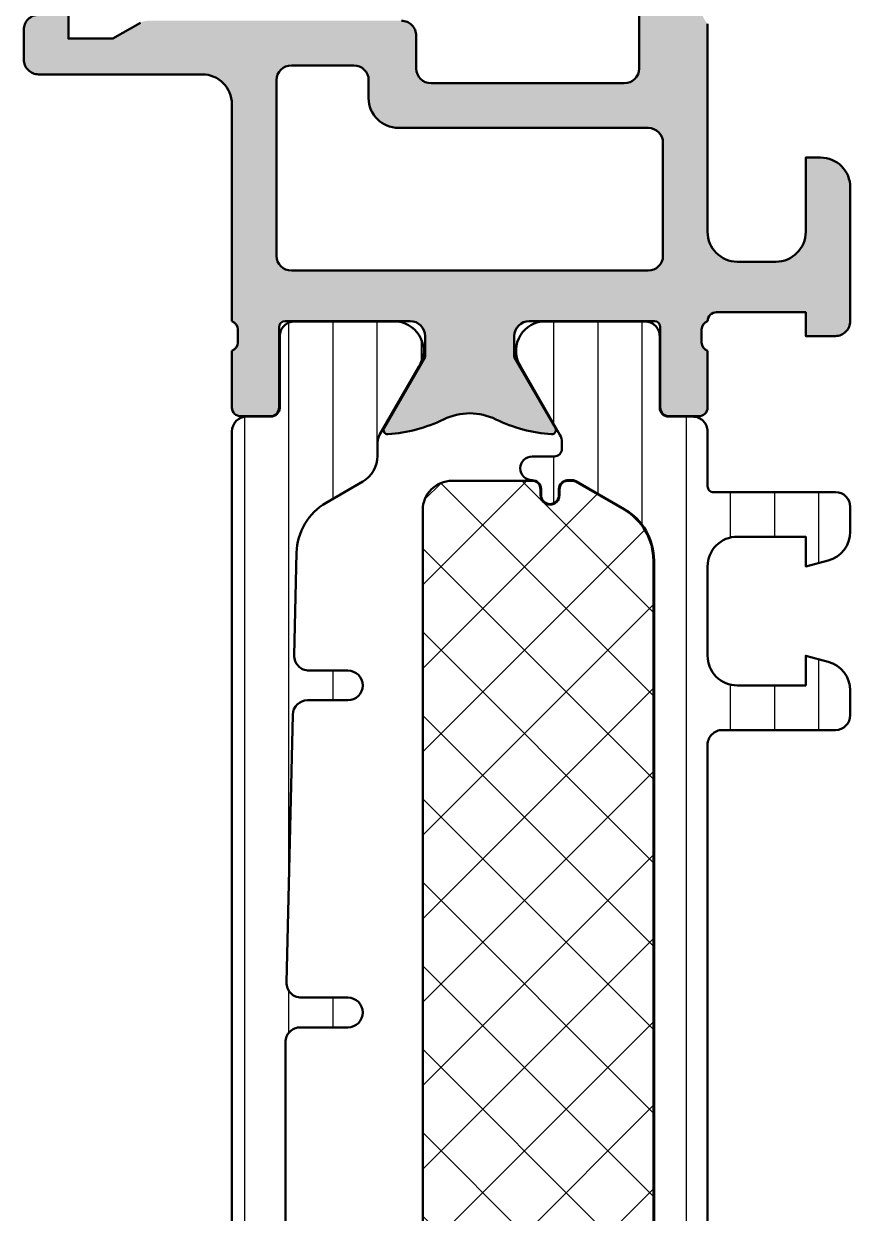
# Model space of a CAD drawing. Extents: x 0 to 58, y 0 to 160.
# Drawn here: x 0 to 28, y 40 to 80 of the extents above; entities that cross this region are included whole.
import ezdxf

# ---------------------------------------------------------------- set-up
doc = ezdxf.new("R2010")
doc.units = 0
for name, color, linetype, lineweight in [('0S-Alu contour', 7, 'Continuous', 50), ('0S-Alu hatch', 252, 'Continuous', 25), ('0S-Plastic contour', 254, 'Continuous', 50), ('0S-Plastic hatch', 253, 'Continuous', 25), ('0S-PT contour', 91, 'Continuous', 50), ('0S-PT hatch', 103, 'Continuous', 25)]:
    doc.layers.add(name, color=color, linetype=linetype, lineweight=lineweight)
pattern_1 = [(90, (0, 0), (-1.4859, 0), [])]

# ---------------------------------------------------------------- blocks, each defined once
blk = doc.blocks.new('503230__B53E437F_F34F_4B0B_8D44_5168254C0D42_')
at = {"layer": '0S-Alu hatch'}
h = blk.add_hatch(color=256, dxfattribs=at)
edge = h.paths.add_edge_path()
edge.add_line((27.99997947086592, 90.00002052955546), (27.99997947086592, 86.60002052955547))
edge.add_line((27.99997947086592, 86.60002052955547), (26.89997947086593, 85.50002052955546))
edge.add_line((26.89997947086593, 85.50002052955546), (26.29997947086593, 85.50002052955546))
edge.add_line((26.29997947086593, 85.50002052955546), (26.29997947086593, 87.00002052955547))
edge.add_arc((25.29997947086594, 87.00002052955547), 1, 0, 90)
edge.add_line((25.29997947086594, 88.00002052955546), (23.99997947086593, 88.00002052955546))
edge.add_arc((23.99997947086593, 87.00002052955547), 1, 90, 180)
edge.add_line((22.99997947086592, 87.00002052955547), (22.99997947086592, 81.00002052955546))
edge.add_arc((23.52497947086593, 80.50002052955546), 0.7250000000000015, 136.3971810272967, 223.6028189727035)
edge.add_line((22.99997947086593, 80.00002052955546), (22.99997947086592, 73.00002052955546))
edge.add_arc((23.99997947086593, 73.00002052955546), 1, 180, 270)
edge.add_line((23.99997947086593, 72.00002052955546), (25.29997947086594, 72.00002052955546))
edge.add_arc((25.29997947086592, 73.00002052955546), 1, 270.0000000000008, 360)
edge.add_line((26.29997947086592, 73.00002052955546), (26.29997947086593, 75.50002052955546))
edge.add_line((26.29997947086593, 75.50002052955546), (26.79997947086592, 75.50002052955546))
edge.add_ellipse((26.79997947086594, 74.50002052955546), major_axis=(-1, 0), ratio=1, start_angle=180, end_angle=270.00000000000125, ccw=False)
edge.add_line((27.79997947086594, 74.50002052955546), (27.79997947086594, 70.00002052955546))
edge.add_ellipse((27.29997947086594, 70.00002052955546), major_axis=(-0.4999999999999965, 0), ratio=1, start_angle=89.9999999999996, end_angle=180, ccw=False)
edge.add_line((27.29997947086594, 69.50002052955546), (26.29997947086593, 69.50002052955546))
edge.add_line((26.29997947086593, 69.50002052955546), (26.29997947086593, 70.30002052955545))
edge.add_line((26.29997947086593, 70.30002052955545), (23.29997947086594, 70.30002052955545))
edge.add_arc((23.29997947086594, 70.00002052955546), 0.2999999999999971, 90, 180)
edge.add_arc((23.09997947086593, 69.71717781708082), 0.3000000000000023, 109.4712206344897, 180)
edge.add_line((22.79997947086593, 69.71717781708082), (22.79997947086593, 69.28286324203007))
edge.add_arc((23.09997947086593, 69.28286324203007), 0.2999999999999971, 180, 250.5287793655078)
edge.add_line((22.99997947086592, 69.00002052955546), (22.99997947086592, 67.1000205295555))
edge.add_ellipse((22.69997947086588, 67.1000205295555), major_axis=(-0.3000000000000469, 0), ratio=1, start_angle=90.00000000000142, end_angle=180, ccw=False)
edge.add_line((22.69997947086588, 66.80002052955545), (21.70997947086597, 66.80002052955545))
edge.add_ellipse((21.70997947086599, 67.1000205295555), major_axis=(-0.3000000000000398, 0), ratio=1, start_angle=0, end_angle=89.9999999999979, ccw=False)
edge.add_line((21.40997947086594, 67.1000205295555), (21.40997947086594, 69.80002052955545))
edge.add_arc((21.20997947086593, 69.80002052955545), 0.2000000000000028, 0, 90)
edge.add_line((21.20997947086593, 70.00002052955546), (16.99997947086592, 70.00002052955546))
edge.add_arc((16.99997947086592, 69.50002052955546), 0.5, 90, 180)
edge.add_line((16.49997947086592, 69.50002052955546), (16.49997947086592, 68.80002052955545))
edge.add_line((16.49997947086592, 68.80002052955545), (17.8814749284883, 66.4072002065279))
edge.add_ellipse((17.76185968621764, 66.33814031420376), major_axis=(-0.1381197846483005, 0), ratio=1, start_angle=86.34845086325618, end_angle=209.999999999999, ccw=False)
edge.add_ellipse((18.07150515925619, 71.19015009464064), major_axis=(-5.000000000000012, 0), ratio=1, start_angle=63.973335436396496, end_angle=86.34845086325907, ccw=False)
edge.add_arc((14.99997947086592, 64.90002052955546), 2.000000000000006, 63.97333543639573, 116.0266645636039)
edge.add_ellipse((11.92845378247578, 71.19015009463992), major_axis=(-4.999999999999291, 0), ratio=1, start_angle=93.65154913674002, end_angle=116.026664563606, ccw=False)
edge.add_ellipse((12.23809925551422, 66.33814031420376), major_axis=(-0.1381197846483071, 0), ratio=1, start_angle=-29.999999999997897, end_angle=93.65154913673803, ccw=False)
edge.add_line((12.11848401324356, 66.4072002065279), (13.49997947086592, 68.80002052955545))
edge.add_line((13.49997947086592, 68.80002052955545), (13.49997947086592, 69.50002052955546))
edge.add_arc((12.99997947086592, 69.50002052955546), 0.5000000000000018, 0, 90)
edge.add_line((12.99997947086592, 70.00002052955546), (8.78997947086593, 70.00002052955546))
edge.add_arc((8.78997947086593, 69.80002052955545), 0.2000000000000028, 90, 180)
edge.add_line((8.589979470865927, 69.80002052955545), (8.589979470865927, 67.1000205295555))
edge.add_ellipse((8.28997947086588, 67.1000205295555), major_axis=(-0.3000000000000469, 0), ratio=1, start_angle=90.00000000000142, end_angle=180, ccw=False)
edge.add_line((8.289979470865887, 66.80002052955545), (7.299979470865963, 66.80002052955545))
edge.add_ellipse((7.29997947086597, 67.1000205295555), major_axis=(-0.3000000000000398, 0), ratio=1, start_angle=0, end_angle=89.99999999999869, ccw=False)
edge.add_line((6.999979470865923, 67.1000205295555), (6.999979470865923, 69.00002052955546))
edge.add_arc((6.899979470865929, 69.28286324203007), 0.2999999999999979, 289.4712206344897, 360)
edge.add_line((7.199979470865927, 69.28286324203007), (7.199979470865926, 69.71717781708082))
edge.add_arc((6.899979470865929, 69.71717781708082), 0.2999999999999998, 0, 70.52877936550998)
edge.add_line((6.999979470865925, 70.00002052955546), (6.999979470865923, 77.30002052955545))
edge.add_arc((5.999979470865923, 77.30002052955545), 0.9999999999999991, 0, 90)
edge.add_line((5.999979470865923, 78.30002052955545), (0.4999794708659522, 78.30002052955545))
edge.add_ellipse((0.4999794708659475, 78.80002052955545), major_axis=(-0.5, 0), ratio=1, start_angle=0, end_angle=90.00000000000063, ccw=False)
edge.add_line((-2.05291340478e-05, 78.80002052955545), (-2.05291340478e-05, 79.80002052955545))
edge.add_ellipse((0.4999794708659474, 79.80002052955545), major_axis=(-0.4999999999999952, 0), ratio=1, start_angle=269.99999999999943, end_angle=360, ccw=False)
edge.add_line((0.4999794708659522, 80.30002052955545), (1.499979470865923, 80.30002052955545))
edge.add_line((1.499979470865923, 80.30002052955545), (1.499979470865923, 79.50002052955546))
edge.add_line((1.499979470865923, 79.50002052955546), (2.999979470865923, 79.50002052955546))
edge.add_line((2.999979470865923, 79.50002052955546), (3.92318455162281, 80.03303323144767))
edge.add_ellipse((4.173184551622832, 79.60002052955534), major_axis=(-0.5000000000001137, 0), ratio=1, start_angle=270.00000000000256, end_angle=299.9999999999954, ccw=False)
edge.add_line((4.17318455162281, 80.10002052955545), (12.69997947086592, 80.10002052955545))
edge.add_ellipse((12.69997947086593, 79.60002052955545), major_axis=(-0.5, 0), ratio=1, start_angle=180, end_angle=270.0000000000006, ccw=False)
edge.add_line((13.19997947086593, 79.60002052955545), (13.19997947086593, 78.50002052955546))
edge.add_arc((13.69997947086593, 78.50002052955546), 0.5, 180, 270)
edge.add_line((13.69997947086593, 78.00002052955546), (20.19997947086593, 78.00002052955546))
edge.add_arc((20.19997947086593, 78.50002052955546), 0.5, 270, 360)
edge.add_line((20.69997947086593, 78.50002052955546), (20.69997947086593, 87.20002052955546))
edge.add_arc((19.69997947086591, 87.20002052955546), 1.000000000000003, 0, 90)
edge.add_line((19.69997947086591, 88.20002052955546), (4.17318455162281, 88.20002052955546))
edge.add_ellipse((4.173184551622721, 88.70002052955518), major_axis=(-0.4999999999997158, 0), ratio=1, start_angle=59.9999999999925, end_angle=90.00000000001017, ccw=False)
edge.add_line((3.923184551622806, 88.26700782766324), (2.999979470865923, 88.80002052955545))
edge.add_line((2.999979470865923, 88.80002052955545), (1.499979470865923, 88.80002052955545))
edge.add_line((1.499979470865923, 88.80002052955545), (1.499979470865923, 88.00002052955546))
edge.add_line((1.499979470865923, 88.00002052955546), (0.499979470865938, 88.00002052955546))
edge.add_ellipse((0.4999794708659333, 88.50002052955546), major_axis=(-0.5, 0), ratio=1, start_angle=0, end_angle=90.00000000000063, ccw=False)
edge.add_line((-2.0529134062e-05, 88.50002052955546), (-2.0529134062e-05, 89.50002052955546))
edge.add_ellipse((0.4999794708659332, 89.50002052955546), major_axis=(-0.4999999999999952, 0), ratio=1, start_angle=269.99999999999943, end_angle=360, ccw=False)
edge.add_line((0.499979470865938, 90.00002052955546), (1.099979470865946, 90.00002052955546))
edge.add_arc((1.099979470865946, 90.50002052955546), 0.5, 270, 360)
edge.add_line((1.599979470865946, 90.50002052955546), (1.599979470865918, 147.8000205295554))
edge.add_arc((1.099979470865932, 147.8000205295554), 0.4999999999999965, 0, 90)
edge.add_line((1.099979470865932, 148.3000205295554), (0.4999794708659238, 148.3000205295554))
edge.add_ellipse((0.4999794708659191, 148.8000205295554), major_axis=(-0.5, 0), ratio=1, start_angle=0, end_angle=90.00000000000063, ccw=False)
edge.add_line((-2.05291340762e-05, 148.8000205295554), (-2.05291340762e-05, 149.8000205295554))
edge.add_ellipse((0.499979470865919, 149.8000205295554), major_axis=(-0.4999999999999952, 0), ratio=1, start_angle=269.99999999999943, end_angle=360, ccw=False)
edge.add_line((0.4999794708659238, 150.3000205295554), (1.499979470865923, 150.3000205295554))
edge.add_line((1.499979470865923, 150.3000205295554), (1.499979470865937, 149.5000205295554))
edge.add_line((1.499979470865937, 149.5000205295554), (2.999979470865923, 149.5000205295554))
edge.add_line((2.999979470865923, 149.5000205295554), (3.923184551622838, 150.0330332314477))
edge.add_ellipse((4.173184551622721, 149.600020529556), major_axis=(-0.4999999999994901, 0), ratio=1, start_angle=269.9999999999866, end_angle=300.00000000001825, ccw=False)
edge.add_line((4.173184551622838, 150.1000205295555), (11.99997947086592, 150.1000205295554))
edge.add_arc((11.99997947086592, 151.1000205295554), 1, 270, 360)
edge.add_line((12.99997947086592, 151.1000205295554), (12.99997947086592, 157.2000205295554))
edge.add_arc((11.99997947086592, 157.2000205295554), 1, 0, 90)
edge.add_line((11.99997947086592, 158.2000205295554), (4.173184551622824, 158.2000205295554))
edge.add_ellipse((4.17318455162292, 158.7000205295557), major_axis=(-0.5000000000003127, 0), ratio=1, start_angle=60.00000000000739, end_angle=89.99999999998897, ccw=False)
edge.add_line((3.923184551622819, 158.2670078276632), (2.999979470865923, 158.8000205295554))
edge.add_line((2.999979470865923, 158.8000205295554), (1.499979470865923, 158.8000205295554))
edge.add_line((1.499979470865923, 158.8000205295554), (1.499979470865923, 158.0000205295554))
edge.add_line((1.499979470865923, 158.0000205295554), (0.4999794708659238, 158.0000205295554))
edge.add_ellipse((0.4999794708659191, 158.5000205295554), major_axis=(-0.5, 0), ratio=1, start_angle=0, end_angle=90.00000000000063, ccw=False)
edge.add_line((-2.05291340762e-05, 158.5000205295554), (-2.05291340762e-05, 159.5000205295554))
edge.add_ellipse((0.499979470865919, 159.5000205295554), major_axis=(-0.4999999999999952, 0), ratio=1, start_angle=269.99999999999943, end_angle=360, ccw=False)
edge.add_line((0.4999794708659238, 160.0000205295554), (14.49997947086592, 160.0000205295554))
edge.add_ellipse((14.49997947086593, 159.5000205295554), major_axis=(-0.5, 0), ratio=1, start_angle=180, end_angle=270.0000000000004, ccw=False)
edge.add_line((14.99997947086592, 159.5000205295554), (14.99997947086592, 90.50002052955546))
edge.add_arc((15.49997947086592, 90.50002052955546), 0.5, 180, 270)
edge.add_line((15.49997947086592, 90.00002052955546), (27.99997947086592, 90.00002052955546))
edge = h.paths.add_edge_path()
edge.add_line((12.79997947086592, 147.0000205295554), (3.79997947086592, 147.0000205295554))
edge.add_arc((3.79997947086592, 146.5000205295554), 0.5, 90, 180)
edge.add_line((3.29997947086592, 146.5000205295554), (3.299979470865935, 90.50002052955546))
edge.add_arc((3.799979470865935, 90.50002052955546), 0.5, 180, 270)
edge.add_line((3.799979470865935, 90.00002052955546), (12.79997947086593, 90.00002052955546))
edge.add_arc((12.79997947086593, 90.50002052955546), 0.5, 270, 360)
edge.add_line((13.29997947086593, 90.50002052955546), (13.29997947086592, 146.5000205295554))
edge.add_arc((12.79997947086592, 146.5000205295554), 0.4999999999999983, 0, 90)
edge = h.paths.add_edge_path()
edge.add_ellipse((12.59997947086592, 77.50002052955546), major_axis=(-1, 0), ratio=1, start_angle=0, end_angle=90, ccw=False)
edge.add_line((11.59997947086591, 77.50002052955546), (11.59997947086591, 78.10002052955545))
edge.add_arc((11.09997947086592, 78.10002052955545), 0.5, 0, 90)
edge.add_line((11.09997947086592, 78.60002052955545), (8.999979470865924, 78.60002052955545))
edge.add_arc((8.999979470865924, 78.10002052955545), 0.5, 90, 180)
edge.add_line((8.499979470865924, 78.10002052955545), (8.499979470865924, 72.20002052955546))
edge.add_arc((8.999979470865924, 72.20002052955546), 0.5, 180, 270)
edge.add_line((8.999979470865924, 71.70002052955545), (20.99997947086592, 71.70002052955545))
edge.add_arc((20.99997947086592, 72.20002052955546), 0.5, 270, 360)
edge.add_line((21.49997947086593, 72.20002052955546), (21.49997947086593, 76.00002052955546))
edge.add_arc((20.99997947086592, 76.00002052955546), 0.4999999999999965, 0, 90)
edge.add_line((20.99997947086592, 76.50002052955546), (12.59997947086592, 76.50002052955546))
at = {"layer": '0S-Alu contour', "color": 7}
for points in [[(20.69997947086593, 78.50002052955546), (20.69997947086593, 87.20002052955546)], [(0.4999794708659522, 80.30002052955545), (1.499979470865923, 80.30002052955545), (1.499979470865923, 79.50002052955546), (2.999979470865923, 79.50002052955546), (3.92318455162281, 80.03303323144767)], [(-2.05291340478e-05, 78.80002052955545), (-2.05291340478e-05, 79.80002052955545)], [(22.99997947086593, 80.00002052955546), (22.99997947086592, 73.00002052955546)], [(13.19997947086593, 79.60002052955545), (13.19997947086593, 78.50002052955546)], [(11.09997947086592, 78.60002052955545), (8.999979470865924, 78.60002052955545)], [(5.999979470865923, 78.30002052955545), (0.4999794708659522, 78.30002052955545)], [(8.499979470865924, 78.10002052955545), (8.499979470865924, 72.20002052955546)], [(11.59997947086591, 77.50002052955546), (11.59997947086591, 78.10002052955545)], [(13.69997947086593, 78.00002052955546), (20.19997947086593, 78.00002052955546)], [(6.999979470865925, 70.00002052955546), (6.999979470865923, 77.30002052955545)], [(20.99997947086592, 76.50002052955546), (12.59997947086592, 76.50002052955546)], [(21.49997947086593, 72.20002052955546), (21.49997947086593, 76.00002052955546)], [(26.29997947086592, 73.00002052955546), (26.29997947086593, 75.50002052955546), (26.79997947086592, 75.50002052955546)], [(27.79997947086594, 74.50002052955546), (27.79997947086594, 70.00002052955546)], [(8.999979470865924, 71.70002052955545), (20.99997947086592, 71.70002052955545)], [(23.99997947086593, 72.00002052955546), (25.29997947086594, 72.00002052955546)], [(27.29997947086594, 69.50002052955546), (26.29997947086593, 69.50002052955546), (26.29997947086593, 70.30002052955545), (23.29997947086594, 70.30002052955545)], [(7.199979470865927, 69.28286324203007), (7.199979470865926, 69.71717781708082)], [(8.589979470865927, 69.80002052955545), (8.589979470865927, 67.1000205295555)], [(12.99997947086592, 70.00002052955546), (8.78997947086593, 70.00002052955546)], [(21.20997947086593, 70.00002052955546), (16.99997947086592, 70.00002052955546)], [(21.40997947086594, 67.1000205295555), (21.40997947086594, 69.80002052955545)], [(22.79997947086593, 69.71717781708082), (22.79997947086593, 69.28286324203007)], [(12.11848401324356, 66.4072002065279), (13.49997947086592, 68.80002052955545), (13.49997947086592, 69.50002052955546)], [(16.49997947086592, 69.50002052955546), (16.49997947086592, 68.80002052955545), (17.8814749284883, 66.4072002065279)], [(6.999979470865923, 67.1000205295555), (6.999979470865923, 69.00002052955546)], [(22.99997947086592, 69.00002052955546), (22.99997947086592, 67.1000205295555)], [(8.289979470865887, 66.80002052955545), (7.299979470865963, 66.80002052955545)], [(22.69997947086588, 66.80002052955545), (21.70997947086597, 66.80002052955545)]]:
    blk.add_lwpolyline(points, dxfattribs=at)
at = {"layer": '0S-Alu contour', "color": 7, "extrusion": (0, 0, -1)}
for centre, radius, start, end in [((-0.4999794708659474, 79.80002052955545), 0.4999999999999952, 0, 90.00000000000055), ((-12.69997947086593, 79.60002052955545), 0.5, 89.99999999999939, 180), ((-0.4999794708659475, 78.80002052955545), 0.5, 269.9999999999994, 0), ((-12.59997947086592, 77.50002052955546), 1, 270, 0), ((-26.79997947086594, 74.50002052955546), 1, 89.99999999999876, 180), ((-27.29997947086594, 70.00002052955546), 0.4999999999999965, 180, 270.0000000000004), ((-7.29997947086597, 67.1000205295555), 0.3000000000000398, 270.0000000000013, 0), ((-8.28997947086588, 67.1000205295555), 0.3000000000000469, 180, 269.9999999999986), ((-21.70997947086599, 67.1000205295555), 0.3000000000000398, 270.0000000000021, 0), ((-22.69997947086588, 67.1000205295555), 0.3000000000000469, 180, 269.9999999999986), ((-12.23809925551422, 66.33814031420376), 0.1381197846483071, 266.348450863262, 29.99999999999788), ((-11.92845378247578, 71.19015009463992), 4.999999999999291, 243.973335436394, 266.34845086326), ((-18.07150515925619, 71.19015009464064), 5.000000000000013, 273.6515491367409, 296.0266645636035), ((-17.76185968621764, 66.33814031420376), 0.1381197846483005, 150.000000000001, 273.6515491367439)]:
    blk.add_arc(centre, radius, start, end, dxfattribs=at)
at = {"layer": '0S-Alu contour', "color": 7}
for centre, radius, start, end in [((8.999979470865924, 78.10002052955545), 0.5, 90, 180), ((11.09997947086592, 78.10002052955545), 0.5, 0, 90), ((13.69997947086593, 78.50002052955546), 0.5, 180, 270), ((20.19997947086593, 78.50002052955546), 0.5, 270, 0), ((5.999979470865923, 77.30002052955545), 0.9999999999999991, 0, 90), ((20.99997947086592, 76.00002052955546), 0.4999999999999965, 0, 90), ((23.99997947086593, 73.00002052955546), 1, 180, 270), ((25.29997947086592, 73.00002052955546), 1, 270.0000000000008, 0), ((8.999979470865924, 72.20002052955546), 0.5, 180, 270), ((20.99997947086592, 72.20002052955546), 0.5, 270, 0), ((23.29997947086594, 70.00002052955546), 0.2999999999999971, 90, 180), ((6.899979470865929, 69.71717781708082), 0.2999999999999998, 0, 70.52877936550998), ((8.78997947086593, 69.80002052955545), 0.2000000000000028, 90, 180), ((12.99997947086592, 69.50002052955546), 0.5000000000000018, 0, 90), ((16.99997947086592, 69.50002052955546), 0.5, 90, 180), ((21.20997947086593, 69.80002052955545), 0.2000000000000028, 0, 90), ((23.09997947086593, 69.71717781708082), 0.3000000000000023, 109.4712206344897, 180), ((6.899979470865929, 69.28286324203007), 0.2999999999999979, 289.4712206344897, 0), ((23.09997947086593, 69.28286324203007), 0.2999999999999971, 180, 250.5287793655078), ((14.99997947086592, 64.90002052955546), 2.000000000000006, 63.97333543639573, 116.0266645636039)]:
    blk.add_arc(centre, radius, start, end, dxfattribs=at)
blk = doc.blocks.new('284595__7A6090FF_B09E_4C7A_8422_AE12D09BA185___42A799BC_6C00_419E_A1AF_54763D7455F8_')
at = {"layer": '0S-Plastic hatch'}
h = blk.add_hatch(dxfattribs=at)
h.set_pattern_fill('ANSI31', color=256, scale=0.4680000000000001, angle=45, style=0)
h.set_pattern_definition(pattern_1)
edge = h.paths.add_edge_path()
edge.add_arc((26.79997275390633, 57.58074922384332), 0.9999999999999857, 0, 75.00000000000031)
edge.add_line((27.05879179900885, 58.54667505013238), (26.29997275390632, 58.75000000046891))
edge.add_line((26.29997275390632, 58.75000000046891), (26.29997275390632, 57.7500000004689))
edge.add_line((26.29997275390632, 57.7500000004689), (23.99997275390635, 57.7500000004689))
edge.add_ellipse((23.9999727539063, 58.75000000046888), major_axis=(-0.9999999999999786, 0), ratio=1, start_angle=0, end_angle=90.00000000000279, ccw=False)
edge.add_line((22.99997275390632, 58.7500000004689), (22.99997275390632, 61.75000000046896))
edge.add_ellipse((23.99997275390634, 61.75000000046892), major_axis=(-1.000000000000017, 0), ratio=1, start_angle=269.9999999999986, end_angle=360, ccw=False)
edge.add_line((23.99997275390636, 62.75000000046893), (26.29997275390632, 62.75000000046886))
edge.add_line((26.29997275390632, 62.75000000046886), (26.29997275390632, 61.75000000046892))
edge.add_line((26.29997275390632, 61.75000000046892), (27.05879179900887, 61.95332495080556))
edge.add_arc((26.7999727539064, 62.91925077709455), 0.9999999999999161, 284.9999999999982, 360)
edge.add_line((27.79997275390632, 62.91925077709455), (27.79997275390632, 63.75000000046893))
edge.add_arc((27.29997275390633, 63.75000000046894), 0.4999999999999858, 0, 89.99999999999837)
edge.add_line((27.29997275390635, 64.25000000046892), (23.19997275390634, 64.25000000046887))
edge.add_ellipse((23.19997275390632, 64.45000000046888), major_axis=(-0.2000000000000028, 0), ratio=1, start_angle=0, end_angle=90.00000000000409, ccw=False)
edge.add_line((22.99997275390632, 64.45000000046888), (22.99997275390632, 66.2900056793784))
edge.add_arc((22.49997543280862, 66.2900056793784), 0.4999973210976947, 0, 90.00030698202455)
edge.add_line((22.49997275389944, 66.79000300046891), (21.68964142056609, 66.79000300046891))
edge.add_ellipse((21.68964142056609, 67.09000300046893), major_axis=(-0.3000000000000114, 0), ratio=1, start_angle=0, end_angle=90, ccw=False)
edge.add_line((21.38964142056608, 67.09000300046891), (21.38997337096311, 69.49000138340517))
edge.add_arc((20.88997739352448, 69.49000402303028), 0.4999959774455975, 359.9996975182267, 450.0003024811834)
edge.add_line((20.88997475389942, 69.99000000046891), (17.41343325579993, 69.99000000046891))
edge.add_arc((17.55574390479128, 69.00018192574606), 0.9999960709244742, 98.18160805189984, 212.7270160998403)
edge.add_line((16.71449125579994, 68.45954700046892), (18.03300810511109, 66.17580851379662))
edge.add_ellipse((17.59999538838066, 65.92580853949708), major_axis=(-0.500000000000043, 0), ratio=1, start_angle=179.994256176766, end_angle=209.9999965993399, ccw=False)
edge.add_line((18.09999538586825, 65.92575841518364), (18.0999727538969, 65.70000000048645))
edge.add_ellipse((17.84997275387942, 65.70000000048641), major_axis=(-0.2500000000174865, 0), ratio=1, start_angle=89.9999999999983, end_angle=180, ccw=False)
edge.add_line((17.84997275387941, 65.45000000046893), (17.09956611451532, 65.4500000004689))
edge.add_arc((17.09956611451532, 65.05074092735212), 0.3992590731167667, 90, 270)
edge.add_ellipse((17.09956611451536, 64.35000000046881), major_axis=(-0.3014818537665604, 0), ratio=1, start_angle=180, end_angle=270.000000000006, ccw=False)
edge.add_line((17.40104796828191, 64.35000000046881), (17.4010479682819, 64.14942920518266))
edge.add_arc((17.70047717299566, 64.14942920518268), 0.2994292047137605, 180, 360)
edge.add_line((17.99990637770942, 64.14942920518268), (17.99990637770943, 64.35000000046898))
edge.add_ellipse((18.2999063777094, 64.35000000046894), major_axis=(-0.2999999999999687, 0), ratio=1, start_angle=273.39363927145564, end_angle=360, ccw=False)
edge.add_line((18.28214771182097, 64.6494739221814), (18.46498556336675, 64.64947392218144))
edge.add_ellipse((18.46498556336687, 64.44947392218134), major_axis=(-0.2000000000001023, 0), ratio=1, start_angle=240.0000000000378, end_angle=270.00000000003257, ccw=False)
edge.add_line((18.5649855633668, 64.62267900293838), (20.19997275390635, 63.67871870835865))
edge.add_ellipse((19.19997275390644, 61.94666790078987), major_axis=(-1.999999999999867, 0), ratio=1, start_angle=180, end_angle=240.0000000000008, ccw=False)
edge.add_line((21.19997275390631, 61.94666790078986), (21.19997275390632, 20.55333210010077))
edge.add_ellipse((19.19997275390636, 20.55333210010079), major_axis=(-1.99999999999996, 0), ratio=1, start_angle=119.99999999999909, end_angle=180, ccw=False)
edge.add_line((20.19997275390631, 18.82128129253192), (18.5649855633668, 17.87732099795241))
edge.add_ellipse((18.4649855633666, 18.05052607870916), major_axis=(-0.1999999999999811, 0), ratio=1, start_angle=90.00000000007219, end_angle=120.0000000000706, ccw=False)
edge.add_line((18.46498556336685, 17.85052607870918), (18.28214771182095, 17.85052607870924))
edge.add_ellipse((18.29990637770938, 18.15000000042169), major_axis=(-0.2999999999999503, 0), ratio=1, start_angle=0, end_angle=86.60636072854493, ccw=False)
edge.add_line((17.99990637770943, 18.15000000042169), (17.99990637770943, 18.35057079570794))
edge.add_arc((17.70047717299567, 18.35057079570794), 0.2994292047137605, 0, 180)
edge.add_line((17.40104796828191, 18.35057079570794), (17.40104796828191, 18.15000000042168))
edge.add_ellipse((17.0995661145154, 18.15000000042178), major_axis=(-0.3014818537665178, 0), ratio=1, start_angle=89.99999999998658, end_angle=180, ccw=False)
edge.add_arc((17.09956611451532, 17.44925907353849), 0.3992590731167524, 90, 270)
edge.add_line((17.09956611451532, 17.05000000042174), (17.84997275387945, 17.05000000042171))
edge.add_ellipse((17.84997275387943, 16.80000000040423), major_axis=(-0.2500000000174758, 0), ratio=1, start_angle=180, end_angle=269.9999999999951, ccw=False)
edge.add_line((18.0999727538969, 16.80000000040423), (18.09999538586827, 16.57424158570735))
edge.add_ellipse((17.5999953883807, 16.57419146139356), major_axis=(-0.5000000000000103, 0), ratio=1, start_angle=150.0000034006529, end_angle=180.0057438232342, ccw=False)
edge.add_line((18.03300810511108, 16.32419148709398), (16.71449125579994, 14.0404530004217))
edge.add_arc((17.55574390479128, 13.49981807514456), 0.9999960709244718, 147.2729839001593, 261.8183919481001)
edge.add_line((17.41343325579993, 12.51000000042171), (20.88997475389942, 12.51000000042171))
edge.add_arc((20.88997739352449, 13.00999597786033), 0.4999959774455886, 269.9996975188149, 360.0003024817733)
edge.add_line((21.38997337096311, 13.00999861749053), (21.38964142056608, 15.4099970004217))
edge.add_ellipse((21.68964142056609, 15.40999700042169), major_axis=(-0.3000000000000114, 0), ratio=1, start_angle=270, end_angle=360, ccw=False)
edge.add_line((21.68964142056609, 15.70999700042171), (22.49997275389944, 15.70999700042171))
edge.add_arc((22.49997543280864, 16.20999432151222), 0.4999973210976877, 269.9996930179738, 360)
edge.add_line((22.99997275390633, 16.20999432151222), (22.99997275390632, 18.05000000042165))
edge.add_ellipse((23.19997275390635, 18.05000000042171), major_axis=(-0.2000000000000277, 0), ratio=1, start_angle=270.0000000000112, end_angle=360, ccw=False)
edge.add_line((23.19997275390631, 18.25000000042173), (27.29997275390633, 18.25000000042167))
edge.add_arc((27.29997275390633, 18.75000000042166), 0.4999999999999929, 270, 360)
edge.add_line((27.79997275390633, 18.75000000042166), (27.79997275390632, 19.58074922379604))
edge.add_arc((26.79997275390633, 19.58074922379605), 0.9999999999999857, 0, 74.99999999999942)
edge.add_line((27.05879179900886, 20.5466750500851), (26.29997275390632, 20.75000000042173))
edge.add_line((26.29997275390632, 20.75000000042173), (26.29997275390632, 19.75000000042173))
edge.add_line((26.29997275390632, 19.75000000042173), (23.99997275390632, 19.75000000042173))
edge.add_ellipse((23.99997275390632, 20.75000000042173), major_axis=(-1, 0), ratio=1, start_angle=0, end_angle=90.00000000000023, ccw=False)
edge.add_line((22.99997275390632, 20.75000000042173), (22.99997275390632, 23.75000000042179))
edge.add_ellipse((23.99997275390626, 23.75000000042174), major_axis=(-0.999999999999943, 0), ratio=1, start_angle=269.99999999999756, end_angle=360, ccw=False)
edge.add_line((23.99997275390631, 24.75000000042168), (26.29997275390632, 24.7500000004217))
edge.add_line((26.29997275390632, 24.7500000004217), (26.29997275390632, 23.75000000042179))
edge.add_line((26.29997275390632, 23.75000000042179), (27.05879179900878, 23.95332495075827))
edge.add_arc((26.79997275390622, 24.91925077704743), 1.000000000000102, 285.0000000000005, 360)
edge.add_line((27.79997275390632, 24.91925077704743), (27.79997275390632, 25.75000000042176))
edge.add_arc((27.29997275390635, 25.75000000042176), 0.4999999999999716, 0, 89.99999999999837)
edge.add_line((27.29997275390636, 26.25000000042173), (23.49997275390632, 26.25000000042173))
edge.add_ellipse((23.4999727539063, 26.75000000042171), major_axis=(-0.4999999999999787, 0), ratio=1, start_angle=0, end_angle=90.00000000000239, ccw=False)
edge.add_line((22.99997275390632, 26.75000000042171), (22.99997275390632, 55.75000000046887))
edge.add_ellipse((23.49997275390632, 55.75000000046891), major_axis=(-0.4999999999999965, 0), ratio=1, start_angle=269.9999999999996, end_angle=360, ccw=False)
edge.add_line((23.49997275390632, 56.2500000004689), (27.29997275390639, 56.25000000046891))
edge.add_arc((27.29997275390636, 56.75000000046886), 0.4999999999999574, 270.0000000000033, 360)
edge.add_line((27.79997275390632, 56.75000000046886), (27.79997275390632, 57.58074922384332))
at = {"layer": '0S-Plastic contour', "color": 7}
for points in [[(20.88997475389942, 69.99000000046891), (17.41343325579993, 69.99000000046891)], [(21.38964142056608, 67.09000300046891), (21.38997337096311, 69.49000138340517)], [(16.71449125579994, 68.45954700046892), (18.03300810511109, 66.17580851379662)], [(22.49997275389944, 66.79000300046891), (21.68964142056609, 66.79000300046891)], [(22.99997275390632, 64.45000000046888), (22.99997275390632, 66.2900056793784)], [(18.09999538586825, 65.92575841518364), (18.0999727538969, 65.70000000048645)], [(17.84997275387941, 65.45000000046893), (17.09956611451532, 65.4500000004689)], [(18.28214771182097, 64.6494739221814), (18.46498556336675, 64.64947392218144)], [(18.5649855633668, 64.62267900293838), (20.19997275390635, 63.67871870835865)], [(17.40104796828191, 64.35000000046881), (17.4010479682819, 64.14942920518266)], [(17.99990637770942, 64.14942920518268), (17.99990637770943, 64.35000000046898)], [(27.29997275390635, 64.25000000046892), (23.19997275390634, 64.25000000046887)], [(27.79997275390632, 62.91925077709455), (27.79997275390632, 63.75000000046893)], [(23.99997275390636, 62.75000000046893), (26.29997275390632, 62.75000000046886), (26.29997275390632, 61.75000000046892), (27.05879179900887, 61.95332495080556)], [(21.19997275390631, 61.94666790078986), (21.19997275390632, 20.55333210010077)], [(22.99997275390632, 58.7500000004689), (22.99997275390632, 61.75000000046896)], [(27.05879179900885, 58.54667505013238), (26.29997275390632, 58.75000000046891), (26.29997275390632, 57.7500000004689), (23.99997275390635, 57.7500000004689)], [(27.79997275390632, 56.75000000046886), (27.79997275390632, 57.58074922384332)], [(23.49997275390632, 56.2500000004689), (27.29997275390639, 56.25000000046891)], [(22.99997275390632, 26.75000000042171), (22.99997275390632, 55.75000000046887)], [(27.29997275390636, 26.25000000042173), (23.49997275390632, 26.25000000042173)], [(27.79997275390632, 24.91925077704743), (27.79997275390632, 25.75000000042176)], [(23.99997275390631, 24.75000000042168), (26.29997275390632, 24.7500000004217), (26.29997275390632, 23.75000000042179), (27.05879179900878, 23.95332495075827)], [(22.99997275390632, 20.75000000042173), (22.99997275390632, 23.75000000042179)], [(27.05879179900886, 20.5466750500851), (26.29997275390632, 20.75000000042173), (26.29997275390632, 19.75000000042173), (23.99997275390632, 19.75000000042173)], [(27.79997275390633, 18.75000000042166), (27.79997275390632, 19.58074922379604)], [(20.19997275390631, 18.82128129253192), (18.5649855633668, 17.87732099795241)], [(17.40104796828191, 18.35057079570794), (17.40104796828191, 18.15000000042168)], [(17.99990637770943, 18.15000000042169), (17.99990637770943, 18.35057079570794)], [(22.99997275390633, 16.20999432151222), (22.99997275390632, 18.05000000042165)], [(23.19997275390631, 18.25000000042173), (27.29997275390633, 18.25000000042167)], [(18.46498556336685, 17.85052607870918), (18.28214771182095, 17.85052607870924)], [(17.09956611451532, 17.05000000042174), (17.84997275387945, 17.05000000042171)], [(18.0999727538969, 16.80000000040423), (18.09999538586827, 16.57424158570735)], [(18.03300810511108, 16.32419148709398), (16.71449125579994, 14.0404530004217)], [(21.68964142056609, 15.70999700042171), (22.49997275389944, 15.70999700042171)], [(21.38997337096311, 13.00999861749053), (21.38964142056608, 15.4099970004217)], [(17.41343325579993, 12.51000000042171), (20.88997475389942, 12.51000000042171)]]:
    blk.add_lwpolyline(points, dxfattribs=at)
for centre, radius, start, end in [((17.55574390479128, 69.00018192574606), 0.9999960709244742, 98.18160805189984, 212.7270160998403), ((20.88997739352448, 69.49000402303028), 0.4999959774455975, 359.9996975182267, 90.00030248118344), ((22.49997543280862, 66.2900056793784), 0.4999973210976947, 0, 90.00030698202455), ((17.09956611451532, 65.05074092735212), 0.3992590731167667, 90, 270), ((17.70047717299566, 64.14942920518268), 0.2994292047137605, 180, 0), ((27.29997275390633, 63.75000000046894), 0.4999999999999858, 0, 89.99999999999837), ((26.7999727539064, 62.91925077709455), 0.9999999999999161, 284.9999999999982, 0), ((26.79997275390633, 57.58074922384332), 0.9999999999999857, 0, 75.00000000000031), ((27.29997275390636, 56.75000000046886), 0.4999999999999574, 270.0000000000033, 0), ((27.29997275390635, 25.75000000042176), 0.4999999999999716, 0, 89.99999999999837), ((26.79997275390622, 24.91925077704743), 1.000000000000102, 285.0000000000005, 0), ((26.79997275390633, 19.58074922379605), 0.9999999999999857, 0, 74.99999999999942), ((17.70047717299567, 18.35057079570794), 0.2994292047137605, 0, 180), ((27.29997275390633, 18.75000000042166), 0.4999999999999929, 270, 0), ((17.09956611451532, 17.44925907353849), 0.3992590731167524, 90, 270), ((22.49997543280864, 16.20999432151222), 0.4999973210976877, 269.9996930179738, 0), ((17.55574390479128, 13.49981807514456), 0.9999960709244718, 147.2729839001593, 261.8183919481001), ((20.88997739352449, 13.00999597786033), 0.4999959774455886, 269.9996975188149, 0.0003024817733149)]:
    blk.add_arc(centre, radius, start, end, dxfattribs=at)
at = {"layer": '0S-Plastic contour', "color": 7, "extrusion": (0, 0, -1)}
for centre, radius, start, end in [((-21.68964142056609, 67.09000300046893), 0.3000000000000114, 270, 0), ((-17.59999538838066, 65.92580853949708), 0.500000000000043, 150.0000034006601, 180.0057438232341), ((-17.84997275387942, 65.70000000048641), 0.2500000000174865, 180, 270.0000000000017), ((-17.09956611451536, 64.35000000046881), 0.3014818537665604, 89.99999999999395, 180), ((-18.2999063777094, 64.35000000046894), 0.2999999999999687, 0, 86.60636072854435), ((-18.46498556336687, 64.44947392218134), 0.2000000000001023, 89.99999999996743, 119.9999999999622), ((-23.19997275390632, 64.45000000046888), 0.2000000000000028, 269.9999999999959, 0), ((-19.19997275390644, 61.94666790078987), 1.999999999999867, 119.9999999999992, 180), ((-23.99997275390634, 61.75000000046892), 1.000000000000017, 0, 90.00000000000142), ((-23.9999727539063, 58.75000000046888), 0.9999999999999786, 269.9999999999972, 0), ((-23.49997275390632, 55.75000000046891), 0.4999999999999965, 0, 90.0000000000004), ((-23.4999727539063, 26.75000000042171), 0.4999999999999787, 269.9999999999976, 0), ((-23.99997275390626, 23.75000000042174), 0.999999999999943, 0, 90.00000000000244), ((-19.19997275390636, 20.55333210010079), 1.99999999999996, 180, 240.000000000001), ((-23.99997275390632, 20.75000000042173), 1, 269.9999999999998, 0), ((-17.0995661145154, 18.15000000042178), 0.3014818537665178, 180, 270.0000000000135), ((-18.29990637770938, 18.15000000042169), 0.2999999999999503, 273.3936392714551, 0), ((-23.19997275390635, 18.05000000042171), 0.2000000000000277, 0, 89.9999999999888), ((-18.4649855633666, 18.05052607870916), 0.1999999999999811, 239.9999999999294, 269.9999999999278), ((-17.84997275387943, 16.80000000040423), 0.2500000000174758, 90.00000000000487, 180), ((-17.5999953883807, 16.57419146139356), 0.5000000000000103, 179.9942561767658, 209.9999965993472), ((-21.68964142056609, 15.40999700042169), 0.3000000000000114, 0, 90)]:
    blk.add_arc(centre, radius, start, end, dxfattribs=at)
blk = doc.blocks.new('504250__81D44445_AAB0_4D90_B15D_18A3BEE1F8EC_')
at = {"layer": '0S-PT hatch'}
h = blk.add_hatch(dxfattribs=at)
h.set_pattern_fill('ANSI37', color=256, scale=0.625, angle=90, style=0)
h.set_pattern_definition([(135, (0, 0), (-1.403165018917055, -1.403165018917055), []), (225, (0, 0), (1.403165018917055, -1.403165018917055), [])])
edge = h.paths.add_edge_path()
edge.add_ellipse((14.3999727539063, 63.65020332016436), major_axis=(-0.9799999999999862, 0), ratio=1, start_angle=269.99999999899904, end_angle=360, ccw=False)
edge.add_line((14.39997275392342, 64.63020332016436), (17.09956611451498, 64.63020332011722))
edge.add_ellipse((17.09956611451515, 64.34979668072607), major_axis=(-0.2804066393911455, 0), ratio=1, start_angle=180, end_angle=270.00000000003485, ccw=False)
edge.add_line((17.3799727539063, 64.34979668072607), (17.37997275390631, 64.14922588548717))
edge.add_arc((17.69993956580788, 64.14922588548717), 0.3199668119015655, 180, 360)
edge.add_line((18.01990637770945, 64.14922588548717), (18.01990637770943, 64.34979668077341))
edge.add_ellipse((18.29990637770942, 64.34979668077342), major_axis=(-0.2799999999999869, 0), ratio=1, start_angle=273.5127870640245, end_angle=360, ccw=False)
edge.add_line((18.28275041423788, 64.6292706024859), (18.46498556336679, 64.6292706024859))
edge.add_ellipse((18.46498556336673, 64.44927060248583), major_axis=(-0.1800000000000779, 0), ratio=1, start_angle=240.0000000000041, end_angle=269.99999999997965, ccw=False)
edge.add_line((18.55498556336675, 64.6051551751671), (20.18997275390632, 63.66119488058753))
edge.add_ellipse((19.19997275390631, 61.94646458109435), major_axis=(-1.98, 0), ratio=1, start_angle=180, end_angle=239.99999999999972, ccw=False)
edge.add_line((21.17997275390631, 61.94646458109435), (21.17997275390633, 20.55312878040531))
edge.add_ellipse((19.19997275390634, 20.55312878040532), major_axis=(-1.979999999999982, 0), ratio=1, start_angle=119.99999999999889, end_angle=180, ccw=False)
edge.add_line((20.1899727539063, 18.83839848091213), (18.55498556336677, 17.89443818633256))
edge.add_ellipse((18.46498556336676, 18.05032275901371), major_axis=(-0.1799999999999634, 0), ratio=1, start_angle=90.00000000000563, end_angle=120.0000000000093, ccw=False)
edge.add_line((18.46498556336678, 17.87032275901375), (18.28275041423788, 17.87032275901375))
edge.add_ellipse((18.29990637770941, 18.14979668072625), major_axis=(-0.2799999999999925, 0), ratio=1, start_angle=0, end_angle=86.48721293597708, ccw=False)
edge.add_line((18.01990637770941, 18.14979668072625), (18.01990637770943, 18.35036747601249))
edge.add_arc((17.70047717299567, 18.35036747601249), 0.3194292047137566, 0, 180)
edge.add_line((17.38104796828192, 18.35036747601249), (17.38104796828192, 18.14979668072625))
edge.add_ellipse((17.10104796828192, 18.14979668072624), major_axis=(-0.2799999999999976, 0), ratio=1, start_angle=89.99999999999642, end_angle=180, ccw=False)
edge.add_line((17.1010479682819, 17.86979668072624), (14.39997275390632, 17.86979668072623))
edge.add_ellipse((14.3999727539063, 18.84979668072623), major_axis=(-0.9799999999999933, 0), ratio=1, start_angle=0, end_angle=90.00000000000148, ccw=False)
edge.add_line((13.41997275390631, 18.84979668072623), (13.41997275390631, 63.65020332016436))
at = {"layer": '0S-PT contour', "color": 7}
for points in [[(14.39997275392342, 64.63020332016436), (17.09956611451498, 64.63020332011722)], [(18.28275041423788, 64.6292706024859), (18.46498556336679, 64.6292706024859)], [(18.55498556336675, 64.6051551751671), (20.18997275390632, 63.66119488058753)], [(17.3799727539063, 64.34979668072607), (17.37997275390631, 64.14922588548717)], [(18.01990637770945, 64.14922588548717), (18.01990637770943, 64.34979668077341)], [(13.41997275390631, 18.84979668072623), (13.41997275390631, 63.65020332016437)], [(21.17997275390631, 61.94646458109435), (21.17997275390633, 20.55312878040531)], [(20.1899727539063, 18.83839848091213), (18.55498556336677, 17.89443818633256)], [(17.38104796828192, 18.35036747601249), (17.38104796828192, 18.14979668072625)], [(18.01990637770941, 18.14979668072625), (18.01990637770943, 18.35036747601249)], [(17.1010479682819, 17.86979668072624), (14.39997275390632, 17.86979668072623)], [(18.46498556336678, 17.87032275901375), (18.28275041423788, 17.87032275901375)]]:
    blk.add_lwpolyline(points, dxfattribs=at)
at = {"layer": '0S-PT contour', "color": 7, "extrusion": (0, 0, -1)}
for centre, radius, start, end in [((-14.3999727539063, 63.65020332016436), 0.9799999999999862, 0, 90.00000000100096), ((-17.09956611451515, 64.34979668072607), 0.2804066393911455, 89.99999999996515, 180), ((-18.29990637770942, 64.34979668077342), 0.2799999999999869, 0, 86.4872129359755), ((-18.46498556336673, 64.44927060248583), 0.1800000000000779, 90.00000000002036, 119.9999999999959), ((-19.19997275390631, 61.94646458109435), 1.98, 120.0000000000003, 180), ((-19.19997275390634, 20.55312878040532), 1.979999999999982, 180, 240.0000000000011), ((-14.3999727539063, 18.84979668072623), 0.9799999999999933, 269.9999999999985, 0), ((-17.10104796828192, 18.14979668072624), 0.2799999999999976, 180, 270.0000000000037), ((-18.29990637770941, 18.14979668072625), 0.2799999999999926, 273.5127870640229, 0), ((-18.46498556336676, 18.05032275901371), 0.1799999999999634, 239.9999999999907, 269.9999999999944)]:
    blk.add_arc(centre, radius, start, end, dxfattribs=at)
at = {"layer": '0S-PT contour', "color": 7}
for centre, radius, start, end in [((17.69993956580788, 64.14922588548717), 0.3199668119015655, 180, 0), ((17.70047717299567, 18.35036747601249), 0.3194292047137566, 0, 180)]:
    blk.add_arc(centre, radius, start, end, dxfattribs=at)
blk = doc.blocks.new('284595__0AF43093_E991_4649_82E0_4118C25BAAD4___F12223A4_8EEA_4397_9775_8700820B8EB2_')
at = {"layer": '0S-Plastic hatch'}
h = blk.add_hatch(dxfattribs=at)
h.set_pattern_fill('ANSI31', color=256, scale=0.4680000000000001, angle=45, style=0)
h.set_pattern_definition(pattern_1)
edge = h.paths.add_edge_path()
edge.add_line((10.90005667724655, 36.25000000042144), (9.300056677246502, 36.25000000042144))
edge.add_ellipse((9.300056677246493, 36.75000000042144), major_axis=(-0.5, 0), ratio=1, start_angle=0, end_angle=90.0000000000008, ccw=False)
edge.add_line((8.800056677246499, 36.75000000042144), (8.800056677246488, 45.75000000042144))
edge.add_ellipse((9.300056677246484, 45.75000000042145), major_axis=(-0.4999999999999965, 0), ratio=1, start_angle=269.9999999999996, end_angle=360, ccw=False)
edge.add_line((9.300056677246488, 46.25000000042144), (10.90005667724655, 46.25000000042144))
edge.add_arc((10.90005667724655, 46.75000000042143), 0.5, 270, 450)
edge.add_line((10.90005667724655, 47.25000000042143), (9.335317794404801, 47.25000000042141))
edge.add_ellipse((9.33531779440479, 47.75000000042141), major_axis=(-0.5, 0), ratio=1, start_angle=-1.3413950657781015, end_angle=90.0000000000012, ccw=False)
edge.add_line((8.835454815778098, 47.76170481133194), (9.046199165127987, 56.76170481133198))
edge.add_ellipse((9.546062143754671, 56.75000000042144), major_axis=(-0.4999999999999921, 0), ratio=1, start_angle=269.99999999999875, end_angle=358.65860493422025, ccw=False)
edge.add_line((9.54606214375468, 57.25000000042143), (10.90005667724655, 57.25000000042143))
edge.add_arc((10.90005667724655, 57.75000000042144), 0.5, 270, 450)
edge.add_line((10.90005667724655, 58.25000000042144), (9.59289422138798, 58.25000000042145))
edge.add_ellipse((9.592894221387988, 58.75000000042144), major_axis=(-0.5, 0), ratio=1, start_angle=-1.3413950657770215, end_angle=89.9999999999988, ccw=False)
edge.add_line((9.093031242761295, 58.76170481133197), (9.173751449013537, 62.20892348415165))
edge.add_ellipse((11.17320336352024, 62.16210424050954), major_axis=(-1.999999999999937, 0), ratio=1, start_angle=299.99999999999716, end_angle=358.6586049342216, ccw=False)
edge.add_line((10.17320336352035, 63.89415504807842), (11.40005667724631, 64.60247913901426))
edge.add_arc((10.90005667724638, 65.46850454279874), 1.000000000000011, 299.9999999999954, 360)
edge.add_line((11.90005667724639, 65.46850454279874), (11.90005667724635, 65.9210506327341))
edge.add_ellipse((12.40003403911788, 65.92580853313171), major_axis=(-0.50000000000021, 0), ratio=1, start_angle=-29.999996599343888, end_angle=0.5452234528397071, ccw=False)
edge.add_line((11.96702132238732, 66.17580850743138), (13.28553817534596, 68.4595470004214))
edge.add_arc((12.44428552635463, 69.00018192569854), 0.9999960709244671, 327.2729839001592, 441.818391948101)
edge.add_line((12.58659617534597, 69.99000000042139), (9.110054677246495, 69.99000000042138))
edge.add_arc((9.11005203762143, 69.49000402298276), 0.4999959774455833, 89.99969751881494, 180.0003024817733)
edge.add_line((8.610056060182814, 69.49000138335256), (8.610390689489037, 67.09000300042138))
edge.add_ellipse((8.31039068948902, 67.09000300042139), major_axis=(-0.3000000000000167, 0), ratio=1, start_angle=90.00000000000648, end_angle=180, ccw=False)
edge.add_line((8.310390689489054, 66.79000300042138), (7.500056677246575, 66.79000300042136))
edge.add_arc((7.50005667724659, 66.29000300042136), 0.5, 90.0000000000016, 180)
edge.add_line((7.00005667724659, 66.29000300042136), (7.000056677246391, 16.20999700042148))
edge.add_arc((7.500056677246504, 16.20999700042148), 0.500000000000104, 180, 270)
edge.add_line((7.500056677246504, 15.70999700042138), (8.31039068948904, 15.70999700042138))
edge.add_ellipse((8.310390689489038, 15.40999700042137), major_axis=(-0.3000000000000043, 0), ratio=1, start_angle=180, end_angle=269.99999999999966, ccw=False)
edge.add_line((8.610390689489043, 15.40999700042138), (8.610056060182814, 13.00999861748507))
edge.add_arc((9.11005203762143, 13.00999597785999), 0.4999959774455833, 179.9996975182267, 270.0003024811867)
edge.add_line((9.11005467724651, 12.51000000042138), (12.58659617534597, 12.51000000042138))
edge.add_arc((12.44428552635463, 13.49981807514423), 0.999996070924474, 278.181608051899, 392.7270160998407)
edge.add_line((13.28553817534598, 14.04045300042138), (11.96702132238732, 16.32419149341141))
edge.add_ellipse((12.40003403911768, 16.57419146771095), major_axis=(-0.4999999999999817, 0), ratio=1, start_angle=-0.5452234528021904, end_angle=29.999996599344513, ccw=False)
edge.add_line((11.90005667724638, 16.57894936810826), (11.90005667724637, 17.03149545804409))
edge.add_arc((10.90005667724639, 17.03149545804406), 0.999999999999968, 0, 60.00000000000461)
edge.add_line((11.40005667724631, 17.89752086182852), (10.17320336352044, 18.60584495276428))
edge.add_ellipse((11.17320336352051, 20.33789576033337), major_axis=(-2.000000000000214, 0), ratio=1, start_angle=1.3413950657787268, end_angle=60.00000000000131, ccw=False)
edge.add_line((9.17375144901353, 20.29107651669125), (9.093031242761297, 23.73829518951091))
edge.add_ellipse((9.59289422138797, 23.75000000042145), major_axis=(-0.49999999999998, 0), ratio=1, start_angle=-90.00000000000102, end_angle=1.3413950657807732, ccw=False)
edge.add_line((9.59289422138798, 24.25000000042143), (10.90005667724655, 24.25000000042143))
edge.add_arc((10.90005667724655, 24.75000000042144), 0.5000000000000036, 270, 450)
edge.add_line((10.90005667724655, 25.25000000042144), (9.54606214375468, 25.25000000042143))
edge.add_ellipse((9.546062143754686, 25.75000000042144), major_axis=(-0.5000000000000107, 0), ratio=1, start_angle=1.3413950657787268, end_angle=89.9999999999996, ccw=False)
edge.add_line((9.046199165127984, 25.73829518951091), (8.835454815778093, 34.73829518951094))
edge.add_ellipse((9.335317794404746, 34.75000000042147), major_axis=(-0.4999999999999618, 0), ratio=1, start_angle=-89.99999999999972, end_angle=1.3413950657788973, ccw=False)
edge.add_line((9.335317794404745, 35.25000000042143), (10.90005667724655, 35.25000000042144))
edge.add_arc((10.90005667724655, 35.75000000042144), 0.5, 270, 450)
at = {"layer": '0S-Plastic contour', "color": 7}
for points in [[(12.58659617534597, 69.99000000042139), (9.110054677246495, 69.99000000042138)], [(8.610056060182814, 69.49000138335256), (8.610390689489037, 67.09000300042138)], [(11.96702132238732, 66.17580850743138), (13.28553817534596, 68.4595470004214)], [(8.310390689489054, 66.79000300042138), (7.500056677246575, 66.79000300042136)], [(7.00005667724659, 66.29000300042136), (7.000056677246391, 16.20999700042148)], [(11.90005667724639, 65.46850454279874), (11.90005667724635, 65.9210506327341)], [(10.17320336352035, 63.89415504807842), (11.40005667724631, 64.60247913901426)], [(9.093031242761295, 58.76170481133197), (9.173751449013537, 62.20892348415165)], [(10.90005667724655, 58.25000000042144), (9.59289422138798, 58.25000000042145)], [(9.54606214375468, 57.25000000042143), (10.90005667724655, 57.25000000042143)], [(8.835454815778098, 47.76170481133194), (9.046199165127987, 56.76170481133198)], [(10.90005667724655, 47.25000000042143), (9.335317794404801, 47.25000000042141)], [(9.300056677246488, 46.25000000042144), (10.90005667724655, 46.25000000042144)], [(8.800056677246499, 36.75000000042144), (8.800056677246488, 45.75000000042144)], [(10.90005667724655, 36.25000000042144), (9.300056677246502, 36.25000000042144)], [(9.335317794404745, 35.25000000042143), (10.90005667724655, 35.25000000042144)], [(9.046199165127984, 25.73829518951091), (8.835454815778093, 34.73829518951094)], [(10.90005667724655, 25.25000000042144), (9.54606214375468, 25.25000000042143)], [(9.59289422138798, 24.25000000042143), (10.90005667724655, 24.25000000042143)], [(9.17375144901353, 20.29107651669125), (9.093031242761297, 23.73829518951091)], [(11.40005667724631, 17.89752086182852), (10.17320336352044, 18.60584495276428)], [(11.90005667724638, 16.57894936810826), (11.90005667724637, 17.03149545804409)], [(13.28553817534598, 14.04045300042138), (11.96702132238732, 16.32419149341141)], [(7.500056677246504, 15.70999700042138), (8.31039068948904, 15.70999700042138)], [(8.610390689489043, 15.40999700042138), (8.610056060182814, 13.00999861748507)], [(9.11005467724651, 12.51000000042138), (12.58659617534597, 12.51000000042138)]]:
    blk.add_lwpolyline(points, dxfattribs=at)
for centre, radius, start, end in [((9.11005203762143, 69.49000402298276), 0.4999959774455833, 89.99969751881494, 180.0003024817733), ((12.44428552635463, 69.00018192569854), 0.9999960709244671, 327.2729839001592, 81.81839194810097), ((7.50005667724659, 66.29000300042136), 0.5, 90.0000000000016, 180), ((10.90005667724638, 65.46850454279874), 1.000000000000011, 299.9999999999954, 0), ((10.90005667724655, 57.75000000042144), 0.5, 270, 90), ((10.90005667724655, 46.75000000042143), 0.5, 270, 90), ((10.90005667724655, 35.75000000042144), 0.5, 270, 90), ((10.90005667724655, 24.75000000042144), 0.5000000000000036, 270, 90), ((10.90005667724639, 17.03149545804406), 0.999999999999968, 0, 60.00000000000461), ((7.500056677246504, 16.20999700042148), 0.500000000000104, 180, 270), ((12.44428552635463, 13.49981807514423), 0.999996070924474, 278.181608051899, 32.72701609984066), ((9.11005203762143, 13.00999597785999), 0.4999959774455833, 179.9996975182267, 270.0003024811867)]:
    blk.add_arc(centre, radius, start, end, dxfattribs=at)
at = {"layer": '0S-Plastic contour', "color": 7, "extrusion": (0, 0, -1)}
for centre, radius, start, end in [((-8.31039068948902, 67.09000300042139), 0.3000000000000167, 180, 269.9999999999935), ((-12.40003403911788, 65.92580853313171), 0.50000000000021, 359.4547765471603, 29.99999659934394), ((-11.17320336352024, 62.16210424050954), 1.999999999999937, 1.341395065778385, 60.00000000000284), ((-9.592894221387988, 58.75000000042144), 0.5, 270.0000000000012, 1.341395065777027), ((-9.546062143754671, 56.75000000042144), 0.4999999999999921, 1.341395065779744, 90.00000000000122), ((-9.33531779440479, 47.75000000042141), 0.5, 269.9999999999988, 1.341395065778114), ((-9.300056677246484, 45.75000000042145), 0.4999999999999965, 0, 90.0000000000004), ((-9.300056677246493, 36.75000000042144), 0.5, 269.9999999999992, 0), ((-9.335317794404746, 34.75000000042147), 0.4999999999999618, 358.6586049342211, 89.9999999999998), ((-9.546062143754686, 25.75000000042144), 0.5000000000000107, 270.0000000000004, 358.6586049342213), ((-9.59289422138797, 23.75000000042145), 0.49999999999998, 358.6586049342192, 90.00000000000102), ((-11.17320336352051, 20.33789576033337), 2.000000000000214, 299.9999999999987, 358.6586049342213), ((-12.40003403911768, 16.57419146771095), 0.4999999999999817, 330.0000034006556, 0.5452234528022135), ((-8.310390689489038, 15.40999700042137), 0.3000000000000043, 90.00000000000033, 180)]:
    blk.add_arc(centre, radius, start, end, dxfattribs=at)
blk = doc.blocks.new('504250__42CE3D28_BC6F_436B_9A4E_0699512930F2_')
at = {"layer": '0S-Alu contour', "color": 7}
blk.add_blockref('503230__B53E437F_F34F_4B0B_8D44_5168254C0D42_', (0, 0), dxfattribs=at)
at = {"layer": '0S-Plastic contour', "color": 7}
for name in ['284595__0AF43093_E991_4649_82E0_4118C25BAAD4___F12223A4_8EEA_4397_9775_8700820B8EB2_', '284595__7A6090FF_B09E_4C7A_8422_AE12D09BA185___42A799BC_6C00_419E_A1AF_54763D7455F8_']:
    blk.add_blockref(name, (0, 0), dxfattribs=at)
at = {"layer": '0S-PT contour', "color": 7}
blk.add_blockref('504250__81D44445_AAB0_4D90_B15D_18A3BEE1F8EC_', (0, 0), dxfattribs=at)

msp = doc.modelspace()

# ---------------------------------------------------------------- block references
at = {"layer": '0S-Alu contour', "color": 7}
msp.add_blockref('504250__42CE3D28_BC6F_436B_9A4E_0699512930F2_', (0, 0), dxfattribs=at)

doc.saveas('drawing.dxf')
